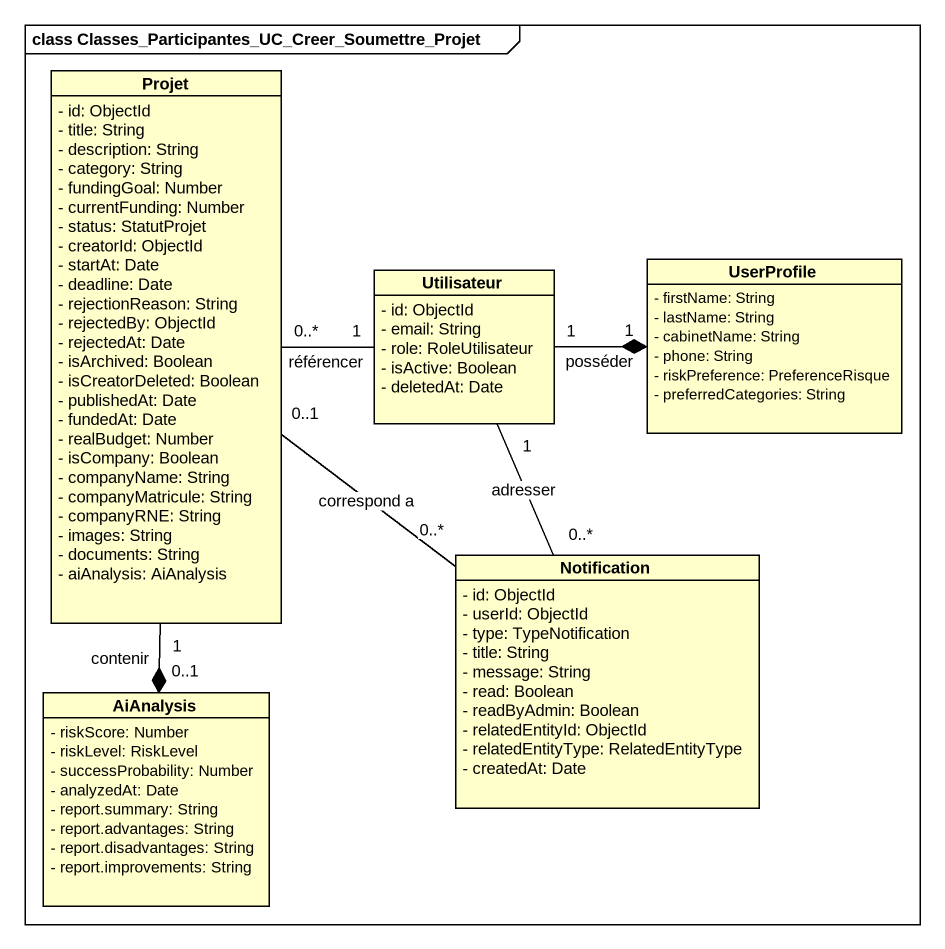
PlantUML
@startuml
mainframe class Classes_Participantes_UC_Creer_Soumettre_Projet
hide circle
hide empty members
skinparam classAttributeIconSize 0
class Projet {
  - id: ObjectId
  - title: String
  - description: String
  - category: String
  - fundingGoal: Number
  - currentFunding: Number
  - status: StatutProjet
  - creatorId: ObjectId
  - startAt: Date
  - deadline: Date
  - rejectionReason: String
  - rejectedBy: ObjectId
  - rejectedAt: Date
  - isArchived: Boolean
  - isCreatorDeleted: Boolean
  - publishedAt: Date
  - fundedAt: Date
  - realBudget: Number
  - isCompany: Boolean
  - companyName: String
  - companyMatricule: String
  - companyRNE: String
  - images: String
  - documents: String
  - aiAnalysis: AiAnalysis
}
class Utilisateur {
  - id: ObjectId
  - email: String
  - role: RoleUtilisateur
  - isActive: Boolean
  - deletedAt: Date
}
class UserProfile {
  - firstName: String
  - lastName: String
  - cabinetName: String
  - phone: String
  - riskPreference: PreferenceRisque
  - preferredCategories: String
}
class Notification {
  - id: ObjectId
  - userId: ObjectId
  - type: TypeNotification
  - title: String
  - message: String
  - read: Boolean
  - readByAdmin: Boolean
  - relatedEntityId: ObjectId
  - relatedEntityType: RelatedEntityType
  - createdAt: Date
}
class AiAnalysis {
  - riskScore: Number
  - riskLevel: RiskLevel
  - successProbability: Number
  - analyzedAt: Date
  - report.summary: String
  - report.advantages: String
  - report.disadvantages: String
  - report.improvements: String
}
Projet "1" --* "0..1" AiAnalysis : contenir
Utilisateur "1" -left- "0..*" Projet : référencer
Utilisateur "1" -right-* "1" UserProfile : posséder
Notification "0..*" -up- "0..1" Projet : correspond a
Notification "0..*" -up- "1" Utilisateur : adresser
@enduml
